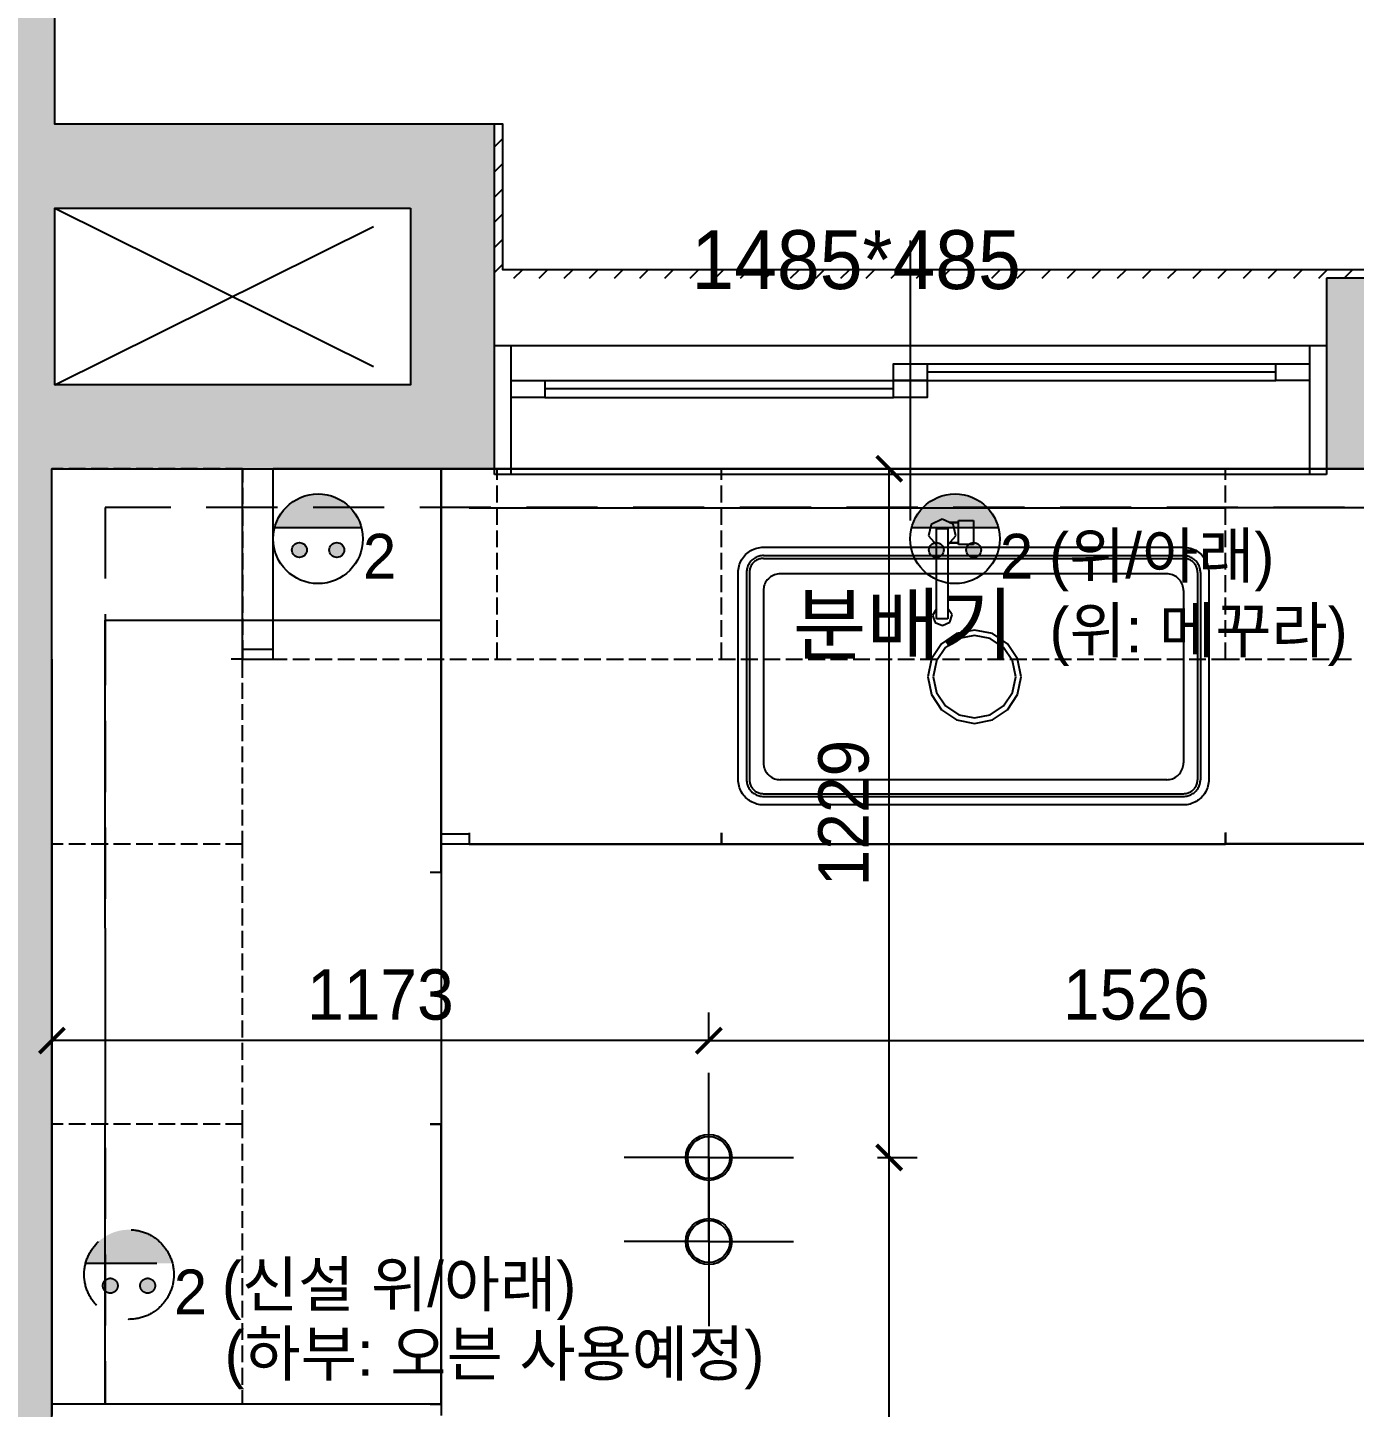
# Model space of a CAD drawing. Header units: millimetres. Extents: x -551172 to 227904, y -3435 to 261611.
# Drawn here: x 172852 to 175221, y 89625 to 92088 of the extents above; entities that cross this region are included whole.
import ezdxf
from ezdxf.enums import TextEntityAlignment as Align

# ---------------------------------------------------------------- set-up
doc = ezdxf.new("R2010")
doc.units = ezdxf.units.MM
doc.header["$LTSCALE"] = 100
doc.header["$PDMODE"] = 3
doc.linetypes.add('DIVIDE', pattern=[31.75, 12.7, -6.35, 0, -6.35, 0, -6.35])
doc.linetypes.add('HIDDENX2', pattern=[19.05, 12.7, -6.35])
doc.layers.get('DEFPOINTS').update_dxf_attribs({"color": 248})
for name, color, linetype in [('3TI-CE-LIGHT', 6, 'Continuous'), ('C-LIGHT', 5, 'Continuous'), ('C-LIGHT(IN)', 10, 'HIDDENX2'), ('E-DIM(IN)', 14, 'Continuous'), ('F-HAT', 251, 'Continuous'), ('F-HAT @ 1', 251, 'Continuous'), ('F-OPEN', 1, 'DIVIDE'), ('F-TEXT @ 1', 3, 'Continuous'), ('F-WALL1', 2, 'Continuous'), ('F-WALL2', 3, 'Continuous'), ('F-WIN', 4, 'Continuous'), ('전기', 7, 'Continuous')]:
    doc.layers.add(name, color=color, linetype=linetype)
doc.styles.add('YOURNAME', font='HYWULM.TTF')
doc.styles.add('휴먼엑스포', font='Expo M.ttf')
doc.dimstyles.new('YOURNAME-50', dxfattribs={"dimscale": 50, "dimtxt": 1.8, "dimasz": 0.9, "dimexe": 1, "dimexo": 3, "dimgap": 0.7, "dimtad": 1, "dimdec": 0, "dimzin": 0, "dimdsep": 46, "dimtxsty": 'YOURNAME', "dimblk": 'ARCHTICK', "dimcen": 0, "dimclrd": 1, "dimclre": 1, "dimclrt": 7, "dimadec": 0, "dimazin": 0, "dimtfac": 1, "dimtdec": 0, "dimtix": 1, "dimtmove": 2, "dimatfit": 3, "dimldrblk": 'ARCHTICK', "dimfxl": 0, "dimtolj": 1, "dimtzin": 0, "dimarcsym": 0})

# ---------------------------------------------------------------- blocks, each defined once
blk = doc.blocks.new('_ArchTick')
at = {"color": 0, "linetype": 'ByBlock', "const_width": 0.15}
blk.add_lwpolyline([(-0.5, -0.5), (0.5, 0.5)], dxfattribs=at)
blk = doc.blocks.new('*D423')
at = {"layer": 'DEFPOINTS', "color": 0}
for p in [(174219.3, 90071.4), (174390, 90071.4), (174084.6, 88175.8)]:
    blk.add_point(p, dxfattribs=at)
at = {"layer": 'E-DIM(IN)', "lineweight": -2}
for p, q in [((174369.3, 90071.4), (174440, 90071.4)), ((174390, 88175.8), (174390, 90071.4)), ((174234.6, 88175.8), (174440, 88175.8))]:
    blk.add_line(p, q, dxfattribs=at)
at = {"layer": 'E-DIM(IN)', "lineweight": -2, "xscale": 45, "yscale": 45, "zscale": 45}
for p, rotation in [((174390, 90071.4), 90), ((174390, 88175.8), 270)]:
    blk.add_blockref('_ArchTick', p, dxfattribs=dict(at, rotation=rotation))
at = {"layer": 'E-DIM(IN)', "color": 7, "insert": (174308.1, 89123.6), "char_height": 90, "attachment_point": 5, "rotation": 90, "style": 'YOURNAME'}
blk.add_mtext('\\A1;1896', dxfattribs=at)
blk = doc.blocks.new('*D424')
at = {"layer": 'DEFPOINTS', "color": 0}
for p in [(174068.1, 91300.8), (174390.2, 91300.8), (174219.3, 90071.4)]:
    blk.add_point(p, dxfattribs=at)
at = {"layer": 'E-DIM(IN)', "lineweight": -2}
for p, q in [((174218.1, 91300.8), (174440.2, 91300.8)), ((174390.2, 90071.4), (174390.2, 91300.8)), ((174369.3, 90071.4), (174440.2, 90071.4))]:
    blk.add_line(p, q, dxfattribs=at)
at = {"layer": 'E-DIM(IN)', "lineweight": -2, "xscale": 45, "yscale": 45, "zscale": 45}
for p, rotation in [((174390.2, 91300.8), 90), ((174390.2, 90071.4), 270)]:
    blk.add_blockref('_ArchTick', p, dxfattribs=dict(at, rotation=rotation))
at = {"layer": 'E-DIM(IN)', "color": 7, "insert": (174309.1, 90686.1), "char_height": 90, "attachment_point": 5, "rotation": 90, "style": 'YOURNAME'}
blk.add_mtext('\\A1;1229', dxfattribs=at)
blk = doc.blocks.new('*D426')
at = {"layer": 'DEFPOINTS', "color": 0}
for p in [(175594.4, 90280), (174068.1, 90128.3), (175594.4, 90128.3)]:
    blk.add_point(p, dxfattribs=at)
at = {"layer": 'E-DIM(IN)', "lineweight": -2}
for p, q in [((174068.1, 90278.3), (174068.1, 90330)), ((175594.4, 90278.3), (175594.4, 90330)), ((174068.1, 90280), (175594.4, 90280))]:
    blk.add_line(p, q, dxfattribs=at)
at = {"layer": 'E-DIM(IN)', "lineweight": -2, "xscale": 45, "yscale": 45, "zscale": 45, "rotation": 180}
blk.add_blockref('_ArchTick', (174068.1, 90280), dxfattribs=at)
at = {"layer": 'E-DIM(IN)', "lineweight": -2, "xscale": 45, "yscale": 45, "zscale": 45}
blk.add_blockref('_ArchTick', (175594.4, 90280), dxfattribs=at)
at = {"layer": 'E-DIM(IN)', "color": 7, "insert": (174831.3, 90361.9), "char_height": 90, "attachment_point": 5, "style": 'YOURNAME'}
blk.add_mtext('\\A1;1526', dxfattribs=at)
blk = doc.blocks.new('*D428')
at = {"layer": 'DEFPOINTS', "color": 0}
for p in [(172895.6, 90280), (174068.1, 90128.3), (172895.6, 90095.8)]:
    blk.add_point(p, dxfattribs=at)
at = {"layer": 'E-DIM(IN)', "lineweight": -2}
for p, q in [((172895.6, 90245.8), (172895.6, 90330)), ((174068.1, 90278.3), (174068.1, 90330)), ((174068.1, 90280), (172895.6, 90280))]:
    blk.add_line(p, q, dxfattribs=at)
at = {"layer": 'E-DIM(IN)', "lineweight": -2, "xscale": 45, "yscale": 45, "zscale": 45, "rotation": 180}
blk.add_blockref('_ArchTick', (172895.6, 90280), dxfattribs=at)
at = {"layer": 'E-DIM(IN)', "lineweight": -2, "xscale": 45, "yscale": 45, "zscale": 45}
blk.add_blockref('_ArchTick', (174068.1, 90280), dxfattribs=at)
at = {"layer": 'E-DIM(IN)', "color": 7, "insert": (173481.9, 90361.8), "char_height": 90, "attachment_point": 5, "style": 'YOURNAME'}
blk.add_mtext('\\A1;1173', dxfattribs=at)

msp = doc.modelspace()

# ---------------------------------------------------------------- hatches: boundary and pattern name
at = {"layer": 'C-LIGHT(IN)', "ltscale": 0.1}
h = msp.add_hatch(color=256, dxfattribs=at)
h.dxf.hatch_style = 1
h.paths.add_polyline_path([(172955.6, 89882.5, -0.341999), (173033.1, 89942.5, -0.341999), (173110.5, 89882.5)])
h.paths.add_polyline_path([(172999.7, 89855.8, -1), (172999.7, 89829.2, -1)])
h.paths.add_polyline_path([(173066.4, 89855.8, -1), (173066.4, 89829.2, -1)])
at = {"layer": 'F-HAT'}
h = msp.add_hatch(color=256, dxfattribs=at)
h.dxf.hatch_style = 1
h.paths.add_polyline_path([(171200.6, 91301.8), (171242.1, 91616.8), (169842.1, 91616.8), (169842.1, 93089.8), (170417.1, 93089.8), (170417.1, 93320.8), (169642.1, 93320.8), (169642.1, 79859.8), (170676.6, 79859.8), (170676.6, 80052.8), (169906.6, 80052.8), (169906.6, 81641.8), (170689.6, 81641.8), (170689.6, 81891.8), (169929.6, 81891.8), (169929.6, 86096.8), (171020.6, 86096.8), (171020.6, 86256.8), (169929.6, 86256.8), (169929.6, 88346.8), (171270.6, 88346.8), (171270.6, 88496.8), (169890.6, 88496.8), (169890.6, 91301.8)])
h.paths.add_polyline_path([(172733.6, 91301.8), (172733.6, 88496.8), (172058.6, 88496.8), (172058.6, 88346.8), (172733.6, 88346.8), (172733.6, 86256.8), (171870.6, 86256.8), (171870.6, 86096.8), (173420.6, 86096.8), (173420.6, 86256.8), (172905.6, 86256.8), (172905.6, 87608.8), (173605.6, 87608.8), (173605.6, 87763.8), (172895.6, 87763.8), (172895.6, 91300.8), (173685.6, 91300.8), (173685.6, 91915.8), (172900.6, 91915.8), (172900.6, 93120.8), (173660.6, 93120.8), (173660.6, 93320.8), (172034.6, 93320.8), (172034.6, 93089.8), (172744.6, 93089.8), (172744.6, 92186.8), (172002.1, 92186.8), (172002.1, 91616.8), (172043.6, 91301.8)])
h.paths.add_polyline_path([(172152.1, 91616.8), (172152.1, 92036.8), (172744.6, 92036.8), (172744.6, 91616.8)], flags=16)
h.paths.add_polyline_path([(172900.6, 91450.8), (172900.6, 91765.8), (173535.6, 91765.8), (173535.6, 91450.8)], flags=16)
h.paths.add_polyline_path([(174648.6, 86256.8), (174375.6, 86256.8), (174375.6, 86096.8), (174420.6, 86096.8), (174420.6, 81891.8), (173988.6, 81891.8), (173988.6, 81641.8), (174648.6, 81641.8), (174648.6, 81836.8)])
h.paths.add_polyline_path([(174601.6, 80059.8), (174601.6, 80694.8), (174406.6, 80694.8), (174406.6, 80402.8), (174406.6, 80059.8), (174396.6, 80059.8), (174396.6, 79859.8), (175111.6, 79859.8), (175111.6, 80059.8)])
h.paths.add_polyline_path([(180195.6, 80469.8), (180700.6, 80469.8), (180700.6, 80724.8), (180195.6, 80724.8), (180195.6, 85991.8), (182135.6, 85991.8), (182135.6, 85371.8), (182285.6, 85371.8), (182285.6, 85689.8), (182600.6, 85689.8), (182600.6, 85847.8), (182320.6, 85847.8), (182320.6, 86194.8), (180004.6, 86194.8), (180004.6, 80059.8), (179494.6, 80059.8), (179494.6, 79859.8), (180195.6, 79859.8), (180195.6, 80044.8)])
h.paths.add_polyline_path([(180195.6, 80044.8), (180195.6, 79859.8), (181840.6, 79859.8, 0.191132), (183208.8, 80469.8), (182995.6, 80469.8), (182973.9, 80469.8, -0.151278), (181840.6, 80044.8)])
h.paths.add_polyline_path([(184198.6, 80469.8), (184198.6, 80669.8), (183685.6, 80669.8), (183685.6, 85689.8), (183730.6, 85689.8), (183730.6, 85847.8), (183450.6, 85847.8), (183450.6, 85689.8), (183495.6, 85689.8), (183495.6, 80724.8), (182995.6, 80724.8), (182995.6, 80469.8)])
h.paths.add_polyline_path([(187180.6, 80469.8), (187180.6, 89425.8), (184290.6, 89425.8), (184290.6, 88310.8), (184205.6, 88310.8), (184205.6, 88150.8), (184290.6, 88150.8), (184290.6, 87350.8), (184450.6, 87350.8), (184450.6, 89200.8), (186980.6, 89200.8), (186980.6, 87505.8), (185235.6, 87505.8), (185235.6, 87350.8), (186165.6, 87350.8), (186165.6, 86142.8), (184900.6, 86142.8), (184900.6, 85847.8), (184580.6, 85847.8), (184580.6, 85689.8), (184895.6, 85689.8), (184895.6, 85364.8), (185048.6, 85364.8), (185048.6, 85984.8), (186988.6, 85984.8), (186988.6, 80669.8), (186478.6, 80669.8), (186478.6, 80469.8)])
h.paths.add_polyline_path([(186320.6, 86142.8), (186320.6, 87350.8), (186980.6, 87350.8), (186980.6, 86142.8)], flags=16)
h.paths.add_polyline_path([(180785.6, 87650.8), (180785.6, 87805.8), (178380.6, 87805.8), (178380.6, 92845.8), (178890.6, 92845.8), (178890.6, 93045.8), (178380.6, 93045.8), (178380.6, 93320.8), (177665.6, 93320.8), (177665.6, 93120.8), (178200.6, 93120.8), (178200.6, 90795.8), (177800.6, 90795.8), (177800.6, 90550.8), (178195.6, 90550.8), (178195.6, 87650.8)])
h.paths.add_polyline_path([(181875.6, 88310.8), (181875.6, 91102.8), (182645.6, 91102.8), (182645.6, 93045.8), (181405.6, 93045.8), (181405.6, 92845.8), (182437.6, 92845.8), (182437.6, 91575.8), (181685.6, 91575.8), (181685.6, 87805.8), (181635.6, 87805.8), (181635.6, 87650.8), (181870.6, 87650.8), (181870.6, 88150.8), (182290.6, 88150.8), (182290.6, 88310.8)])
h.paths.add_polyline_path([(181875.6, 91202.8), (181875.6, 91475.8), (182437.6, 91475.8), (182437.6, 91202.8)], flags=16)
h.paths.add_polyline_path([(184290.6, 90422.8), (184550.6, 90422.8), (184550.6, 91232.8), (184290.6, 91232.8)])
h.paths.add_polyline_path([(176170.6, 91300.8), (176170.6, 90550.8), (176440.6, 90550.8), (176440.6, 91640.8), (175170.6, 91640.8), (175170.6, 91300.8)])
at = {"layer": 'F-HAT @ 1'}
h = msp.add_hatch(dxfattribs=at)
h.set_pattern_fill('ANSI31', color=256, scale=10)
h.paths.add_polyline_path([(174428.1, 91655.8), (173700.6, 91655.8), (173700.6, 91915.8), (173685.6, 91915.8), (173685.6, 91640.8), (174428.1, 91640.8)])
h.paths.add_polyline_path([(176455.6, 91655.8), (174428.1, 91655.8), (174428.1, 91640.8), (176440.6, 91640.8), (176440.6, 90550.8), (176170.6, 90550.8), (176170.6, 91300.8), (176155.6, 91300.8), (176155.6, 90535.8), (176455.6, 90535.8)])
h.paths.add_polyline_path([(174009.6, 91592.3), (174779.8, 91592.3), (174779.8, 91756.1), (174009.6, 91756.1)], flags=9)
at = {"layer": '전기'}
h = msp.add_hatch(color=256, dxfattribs=at)
h.dxf.hatch_style = 1
h.paths.add_polyline_path([(173293.2, 91195.8, -0.341999), (173370.6, 91255.8, -0.341999), (173448.1, 91195.8)])
h.paths.add_polyline_path([(173337.3, 91169.1, -1), (173337.3, 91142.5, -1)])
h.paths.add_polyline_path([(173404, 91169.1, -1), (173404, 91142.5, -1)])
h = msp.add_hatch(color=256, dxfattribs=at)
h.dxf.hatch_style = 1
h.paths.add_polyline_path([(174430.2, 91195.8, -0.341999), (174507.7, 91255.8, -0.341999), (174585.1, 91195.8)])
h.paths.add_polyline_path([(174474.3, 91169.1, -1), (174474.3, 91142.5, -1)])
h.paths.add_polyline_path([(174541, 91169.1, -1), (174541, 91142.5, -1)])

# ---------------------------------------------------------------- linework, layer by layer
at = {"layer": '3TI-CE-LIGHT', "color": 1}
for p, q in [((174068.1, 90071.4), (174068.1, 90222.6)), ((174068.1, 89921.4), (174068.1, 90072.6)), ((174068.1, 90071.4), (173916.9, 90071.4)), ((174068.1, 90071.4), (174219.3, 90071.4)), ((174068.1, 90071.4), (174068.1, 89920.2)), ((174068.1, 89921.4), (173916.9, 89921.4)), ((174068.1, 89921.4), (174219.3, 89921.4)), ((174068.1, 89921.4), (174068.1, 89770.2))]:
    msp.add_line(p, q, dxfattribs=at)
for centre in [(174068.1, 90071.4), (174068.1, 89921.4)]:
    msp.add_circle(centre, 37.5, dxfattribs=at)
at = {"layer": 'C-LIGHT'}
for centre in [(174068.1, 90071.4), (174068.1, 89921.4)]:
    msp.add_circle(centre, 41, dxfattribs=at)
at = {"layer": 'C-LIGHT(IN)', "ltscale": 0.1}
msp.add_line((172955.6, 89882.5), (173110.5, 89882.5), dxfattribs=at)
msp.add_lwpolyline([(176155.6, 91231.8), (172990.6, 91231.8), (172990.6, 89630.8)], dxfattribs=at)
for centre, radius in [((173033.1, 89862.5), 80), ((172999.7, 89842.5), 13.3), ((173066.4, 89842.5), 13.3)]:
    msp.add_circle(centre, radius, dxfattribs=at)
at = {"layer": 'F-HAT'}
for p, q in [((172895.6, 90960.8), (172895.6, 91300.8)), ((172915.6, 91300.8), (172895.6, 91300.8)), ((172895.6, 91300.8), (173590.6, 91300.8)), ((172895.6, 89630.8), (172895.6, 91300.8)), ((172955.6, 91300.8), (172925.6, 91300.8)), ((172995.6, 91300.8), (172965.6, 91300.8)), ((173035.6, 91300.8), (173005.6, 91300.8)), ((173075.6, 91300.8), (173045.6, 91300.8)), ((173115.6, 91300.8), (173085.6, 91300.8)), ((173155.6, 91300.8), (173125.6, 91300.8)), ((173195.6, 91300.8), (173165.6, 91300.8)), ((173235.6, 91300.8), (173205.6, 91300.8)), ((173235.1, 91300.8), (173235.1, 90960.8)), ((173235.1, 91300.8), (173290.1, 91300.8)), ((173235.6, 91300.8), (173235.6, 91276.5)), ((173290.1, 91300.8), (173290.1, 90960.8)), ((173690.6, 91300.8), (173290.6, 91300.8)), ((173290.6, 91280.8), (173290.6, 91300.8)), ((173590.6, 91300.8), (175490.6, 91300.8)), ((173590.6, 90630.8), (173590.6, 91300.8)), ((173590.6, 91300.8), (173590.6, 89630.8)), ((173690.6, 91280.8), (173690.6, 91300.8)), ((174090.6, 91300.8), (173690.6, 91300.8)), ((173690.6, 91280.8), (173690.6, 91300.8)), ((174990.6, 91300.8), (174090.6, 91300.8)), ((174090.6, 91280.8), (174090.6, 91300.8)), ((174090.6, 91280.8), (174090.6, 91300.8)), ((174990.6, 91280.8), (174990.6, 91300.8)), ((175490.6, 91300.8), (174990.6, 91300.8)), ((174990.6, 91280.8), (174990.6, 91300.8)), ((173235.6, 91266.8), (173235.6, 91237.7)), ((173290.6, 91240.8), (173290.6, 91270.8)), ((173690.6, 91240.8), (173690.6, 91270.8)), ((173690.6, 91240.8), (173690.6, 91270.8)), ((174090.6, 91240.8), (174090.6, 91270.8)), ((174090.6, 91240.8), (174090.6, 91270.8)), ((174990.6, 91240.8), (174990.6, 91270.8)), ((174990.6, 91240.8), (174990.6, 91270.8)), ((173290.6, 91200.8), (173290.6, 91230.8)), ((173640.6, 91230.8), (174090.6, 91230.8)), ((173690.6, 91200.8), (173690.6, 91230.8)), ((173690.6, 91200.8), (173690.6, 91230.8)), ((174090.6, 91200.8), (174090.6, 91230.8)), ((174090.6, 91230.8), (174990.6, 91230.8)), ((174090.6, 91200.8), (174090.6, 91230.8)), ((174990.6, 91231.8), (175490.6, 91231.8)), ((174990.6, 91200.8), (174990.6, 91230.8)), ((174990.6, 91200.8), (174990.6, 91230.8)), ((173235.6, 91227.9), (173235.6, 91198.8)), ((174484.7, 91210.8), (174465.1, 91201.6)), ((174504.3, 91201.7), (174484.7, 91210.8)), ((174513.6, 91208.2), (174540.6, 91208.2)), ((174513.6, 91165.8), (174513.6, 91208.2)), ((174540.6, 91208.2), (174540.6, 91165.8)), ((173235.6, 91189.1), (173235.6, 91159.9)), ((173290.6, 91160.8), (173290.6, 91190.8)), ((173690.6, 91160.8), (173690.6, 91190.8)), ((173690.6, 91160.8), (173690.6, 91190.8)), ((174090.6, 91160.8), (174090.6, 91190.8)), ((174090.6, 91160.8), (174090.6, 91190.8)), ((174465.1, 91201.6), (174460.6, 91181.1)), ((174460.6, 91181.1), (174474.6, 91165.1)), ((174474.6, 91194.1), (174494.9, 91194.1)), ((174474.6, 91032.8), (174474.6, 91194.1)), ((174494.9, 91194.1), (174494.9, 91032.8)), ((174494.9, 91165.2), (174508.9, 91181.2)), ((174513.6, 91204.8), (174497.6, 91204.8)), ((174497.6, 91204.8), (174513.6, 91204.8)), ((174508.9, 91181.2), (174504.3, 91201.7)), ((174990.6, 91160.8), (174990.6, 91190.8)), ((174990.6, 91160.8), (174990.6, 91190.8)), ((174143.1, 91154.8), (174145.7, 91156.2)), ((174145.7, 91156.2), (174148.4, 91157.4)), ((174148.4, 91157.4), (174151.2, 91158.4)), ((174151.2, 91158.4), (174154, 91159.3)), ((174154, 91159.3), (174156.9, 91159.9)), ((174156.9, 91159.9), (174159.8, 91160.4)), ((174159.8, 91160.4), (174162.7, 91160.7)), ((174162.7, 91160.7), (174165.6, 91160.8)), ((174165.6, 91160.8), (174915.6, 91160.8)), ((174497.9, 91168.6), (174513.6, 91168.6)), ((174513.6, 91168.6), (174497.9, 91168.6)), ((174540.6, 91165.8), (174513.6, 91165.8)), ((174915.6, 91160.8), (174918.6, 91160.7)), ((174918.6, 91160.7), (174921.5, 91160.4)), ((174921.5, 91160.4), (174924.4, 91159.9)), ((174924.4, 91159.9), (174927.3, 91159.3)), ((174927.3, 91159.3), (174930.1, 91158.4)), ((174930.1, 91158.4), (174932.9, 91157.4)), ((174932.9, 91157.4), (174935.5, 91156.2)), ((174935.5, 91156.2), (174938.1, 91154.8)), ((173235.6, 91150.2), (173235.6, 91121.1)), ((173290.6, 91120.8), (173290.6, 91150.8)), ((173690.6, 91120.8), (173690.6, 91150.8)), ((173690.6, 91120.8), (173690.6, 91150.8)), ((174090.6, 91120.8), (174090.6, 91150.8)), ((174090.6, 91120.8), (174090.6, 91150.8)), ((174123, 91130.3), (174124.1, 91133)), ((174124.1, 91133), (174125.3, 91135.7)), ((174125.3, 91135.7), (174126.7, 91138.3)), ((174126.7, 91138.3), (174128.2, 91140.8)), ((174128.2, 91140.8), (174129.9, 91143.2)), ((174129.9, 91143.2), (174131.8, 91145.5)), ((174131.8, 91145.5), (174133.8, 91147.6)), ((174133.8, 91147.6), (174136, 91149.6)), ((174136, 91149.6), (174138.2, 91151.5)), ((174138.2, 91151.5), (174140.6, 91153.2)), ((174140.7, 91132.5), (174139.6, 91130.8)), ((174140.6, 91153.2), (174143.1, 91154.8)), ((174141.8, 91134.1), (174140.7, 91132.5)), ((174143.1, 91135.6), (174141.8, 91134.1)), ((174144.4, 91137), (174143.1, 91135.6)), ((174145.8, 91138.4), (174144.4, 91137)), ((174145.8, 91131), (174144.8, 91129.7)), ((174147.4, 91139.6), (174145.8, 91138.4)), ((174146.8, 91132.3), (174145.8, 91131)), ((174148, 91133.5), (174146.8, 91132.3)), ((174149, 91140.7), (174147.4, 91139.6)), ((174149.1, 91134.6), (174148, 91133.5)), ((174150.6, 91141.8), (174149, 91140.7)), ((174150.4, 91135.6), (174149.1, 91134.6)), ((174151.7, 91136.6), (174150.4, 91135.6)), ((174152.4, 91142.7), (174150.6, 91141.8)), ((174153.1, 91137.5), (174151.7, 91136.6)), ((174154.1, 91143.5), (174152.4, 91142.7)), ((174154.6, 91138.2), (174153.1, 91137.5)), ((174156, 91144.2), (174154.1, 91143.5)), ((174156.1, 91138.9), (174154.6, 91138.2)), ((174157.9, 91144.8), (174156, 91144.2)), ((174157.6, 91139.5), (174156.1, 91138.9)), ((174159.2, 91140), (174157.6, 91139.5)), ((174159.8, 91145.2), (174157.9, 91144.8)), ((174160.7, 91140.3), (174159.2, 91140)), ((174161.7, 91145.5), (174159.8, 91145.2)), ((174162.4, 91140.6), (174160.7, 91140.3)), ((174163.7, 91145.7), (174161.7, 91145.5)), ((174164, 91140.8), (174162.4, 91140.6)), ((174165.6, 91145.8), (174163.7, 91145.7)), ((174165.6, 91140.8), (174164, 91140.8)), ((174165.6, 91145.8), (174915.6, 91145.8)), ((174165.6, 91140.8), (174915.6, 91140.8)), ((174917.6, 91145.7), (174915.6, 91145.8)), ((174917.3, 91140.8), (174915.6, 91140.8)), ((174918.9, 91140.6), (174917.3, 91140.8)), ((174919.6, 91145.5), (174917.6, 91145.7)), ((174920.5, 91140.3), (174918.9, 91140.6)), ((174921.5, 91145.2), (174919.6, 91145.5)), ((174922.1, 91140), (174920.5, 91140.3)), ((174923.4, 91144.8), (174921.5, 91145.2)), ((174923.7, 91139.5), (174922.1, 91140)), ((174925.3, 91144.2), (174923.4, 91144.8)), ((174925.2, 91138.9), (174923.7, 91139.5)), ((174926.7, 91138.2), (174925.2, 91138.9)), ((174927.1, 91143.5), (174925.3, 91144.2)), ((174928.1, 91137.5), (174926.7, 91138.2)), ((174928.9, 91142.7), (174927.1, 91143.5)), ((174929.5, 91136.6), (174928.1, 91137.5)), ((174930.6, 91141.8), (174928.9, 91142.7)), ((174930.8, 91135.6), (174929.5, 91136.6)), ((174932.3, 91140.7), (174930.6, 91141.8)), ((174932.1, 91134.6), (174930.8, 91135.6)), ((174933.3, 91133.5), (174932.1, 91134.6)), ((174933.9, 91139.6), (174932.3, 91140.7)), ((174934.4, 91132.3), (174933.3, 91133.5)), ((174935.4, 91138.4), (174933.9, 91139.6)), ((174935.5, 91131), (174934.4, 91132.3)), ((174936.8, 91137), (174935.4, 91138.4)), ((174936.4, 91129.7), (174935.5, 91131)), ((174938.2, 91135.6), (174936.8, 91137)), ((174938.1, 91154.8), (174940.6, 91153.2)), ((174939.4, 91134.1), (174938.2, 91135.6)), ((174940.6, 91132.5), (174939.4, 91134.1)), ((174940.6, 91153.2), (174943, 91151.5)), ((174941.6, 91130.8), (174940.6, 91132.5)), ((174943, 91151.5), (174945.3, 91149.6)), ((174945.3, 91149.6), (174947.5, 91147.6)), ((174947.5, 91147.6), (174949.5, 91145.5)), ((174949.5, 91145.5), (174951.3, 91143.2)), ((174951.3, 91143.2), (174953, 91140.8)), ((174953, 91140.8), (174954.6, 91138.3)), ((174954.6, 91138.3), (174956, 91135.7)), ((174956, 91135.7), (174957.2, 91133)), ((174957.2, 91133), (174958.2, 91130.3)), ((174990.6, 91120.8), (174990.6, 91150.8)), ((174990.6, 91120.8), (174990.6, 91150.8)), ((173235.6, 91111.4), (173235.6, 91082.2)), ((173290.6, 91080.8), (173290.6, 91110.8)), ((173690.6, 91080.8), (173690.6, 91110.8)), ((173690.6, 91080.8), (173690.6, 91110.8)), ((174090.6, 91080.8), (174090.6, 91110.8)), ((174090.6, 91080.8), (174090.6, 91110.8)), ((174120.6, 91115.8), (174120.7, 91118.7)), ((174120.6, 90745.8), (174120.6, 91115.8)), ((174120.7, 91118.7), (174121, 91121.7)), ((174121, 91121.7), (174121.5, 91124.6)), ((174121.5, 91124.6), (174122.2, 91127.4)), ((174122.2, 91127.4), (174123, 91130.3)), ((174135.7, 91117.8), (174135.6, 91115.8)), ((174135.6, 91115.8), (174135.6, 90745.8)), ((174135.9, 91119.7), (174135.7, 91117.8)), ((174136.2, 91121.7), (174135.9, 91119.7)), ((174136.6, 91123.6), (174136.2, 91121.7)), ((174137.2, 91125.4), (174136.6, 91123.6)), ((174137.9, 91127.3), (174137.2, 91125.4)), ((174138.7, 91129.1), (174137.9, 91127.3)), ((174139.6, 91130.8), (174138.7, 91129.1)), ((174140.7, 91117.4), (174140.6, 91115.8)), ((174140.6, 91115.8), (174140.6, 90745.8)), ((174140.8, 91119.1), (174140.7, 91117.4)), ((174141.1, 91120.7), (174140.8, 91119.1)), ((174141.5, 91122.3), (174141.1, 91120.7)), ((174142, 91123.8), (174141.5, 91122.3)), ((174142.5, 91125.4), (174142, 91123.8)), ((174143.2, 91126.9), (174142.5, 91125.4)), ((174144, 91128.3), (174143.2, 91126.9)), ((174144.8, 91129.7), (174144, 91128.3)), ((174178.4, 91107.9), (174176.3, 91106.3)), ((174180.6, 91109.3), (174178.4, 91107.9)), ((174183, 91110.5), (174180.6, 91109.3)), ((174185.4, 91111.5), (174183, 91110.5)), ((174187.9, 91112.3), (174185.4, 91111.5)), ((174190.4, 91112.9), (174187.9, 91112.3)), ((174193, 91113.2), (174190.4, 91112.9)), ((174195.6, 91113.3), (174193, 91113.2)), ((174885.6, 91113.3), (174195.6, 91113.3)), ((174888.2, 91113.2), (174885.6, 91113.3)), ((174890.8, 91112.9), (174888.2, 91113.2)), ((174893.4, 91112.3), (174890.8, 91112.9)), ((174895.9, 91111.5), (174893.4, 91112.3)), ((174898.3, 91110.5), (174895.9, 91111.5)), ((174900.6, 91109.3), (174898.3, 91110.5)), ((174902.8, 91107.9), (174900.6, 91109.3)), ((174904.9, 91106.3), (174902.8, 91107.9)), ((174937.3, 91128.3), (174936.4, 91129.7)), ((174938.1, 91126.9), (174937.3, 91128.3)), ((174938.7, 91125.4), (174938.1, 91126.9)), ((174939.3, 91123.8), (174938.7, 91125.4)), ((174939.8, 91122.3), (174939.3, 91123.8)), ((174940.2, 91120.7), (174939.8, 91122.3)), ((174940.4, 91119.1), (174940.2, 91120.7)), ((174940.6, 91117.4), (174940.4, 91119.1)), ((174940.6, 91115.8), (174940.6, 91117.4)), ((174940.6, 91115.8), (174940.6, 90745.8)), ((174942.5, 91129.1), (174941.6, 91130.8)), ((174943.3, 91127.3), (174942.5, 91129.1)), ((174944, 91125.4), (174943.3, 91127.3)), ((174944.6, 91123.6), (174944, 91125.4)), ((174945.1, 91121.7), (174944.6, 91123.6)), ((174945.4, 91119.7), (174945.1, 91121.7)), ((174945.6, 91117.8), (174945.4, 91119.7)), ((174945.6, 91115.8), (174945.6, 91117.8)), ((174945.6, 91115.8), (174945.6, 90745.8)), ((174958.2, 91130.3), (174959.1, 91127.4)), ((174959.1, 91127.4), (174959.8, 91124.6)), ((174959.8, 91124.6), (174960.2, 91121.7)), ((174960.2, 91121.7), (174960.5, 91118.7)), ((174960.5, 91118.7), (174960.6, 91115.8)), ((174960.6, 91115.8), (174960.6, 90745.8)), ((174990.6, 91080.8), (174990.6, 91110.8)), ((174990.6, 91080.8), (174990.6, 91110.8)), ((174165.7, 91085.9), (174165.6, 91083.3)), ((174165.6, 91083.3), (174165.6, 90775.8)), ((174166.1, 91088.5), (174165.7, 91085.9)), ((174166.6, 91091.1), (174166.1, 91088.5)), ((174167.4, 91093.6), (174166.6, 91091.1)), ((174168.4, 91096), (174167.4, 91093.6)), ((174169.6, 91098.3), (174168.4, 91096)), ((174171.1, 91100.5), (174169.6, 91098.3)), ((174172.6, 91102.6), (174171.1, 91100.5)), ((174174.4, 91104.5), (174172.6, 91102.6)), ((174176.3, 91106.3), (174174.4, 91104.5)), ((174906.8, 91104.5), (174904.9, 91106.3)), ((174908.6, 91102.6), (174906.8, 91104.5)), ((174910.2, 91100.5), (174908.6, 91102.6)), ((174911.6, 91098.3), (174910.2, 91100.5)), ((174912.8, 91096), (174911.6, 91098.3)), ((174913.8, 91093.6), (174912.8, 91096)), ((174914.6, 91091.1), (174913.8, 91093.6)), ((174915.2, 91088.5), (174914.6, 91091.1)), ((174915.5, 91085.9), (174915.2, 91088.5)), ((174915.6, 91083.3), (174915.5, 91085.9)), ((174915.6, 91083.3), (174915.6, 90775.8)), ((173235.6, 91072.5), (173235.6, 91043.4)), ((173290.6, 91040.8), (173290.6, 91070.8)), ((173690.6, 91040.8), (173690.6, 91070.8)), ((173690.6, 91040.8), (173690.6, 91070.8)), ((174090.6, 91040.8), (174090.6, 91070.8)), ((174090.6, 91040.8), (174090.6, 91070.8)), ((174990.6, 91040.8), (174990.6, 91070.8)), ((174990.6, 91040.8), (174990.6, 91070.8)), ((173235.6, 91033.7), (173235.6, 91004.5)), ((174474.6, 91051), (174467.7, 91039)), ((174467.7, 91039), (174472.4, 91026.1)), ((174494.9, 91032.8), (174474.6, 91032.8)), ((174502.4, 91039.8), (174494.9, 91051.4)), ((174498.3, 91026.7), (174502.4, 91039.8)), ((172990.6, 91030.8), (173590.6, 91030.8)), ((172990.6, 90480.8), (172990.6, 91030.8)), ((173290.6, 91000.8), (173290.6, 91030.8)), ((173590.6, 90580.8), (173590.6, 91030.8)), ((173690.6, 91000.8), (173690.6, 91030.8)), ((173690.6, 91000.8), (173690.6, 91030.8)), ((174090.6, 91000.8), (174090.6, 91030.8)), ((174090.6, 91000.8), (174090.6, 91030.8)), ((174472.4, 91026.1), (174485.5, 91020.8)), ((174485.5, 91020.8), (174498.3, 91026.7)), ((174542.5, 91012.8), (174510.6, 91006.5)), ((174574.3, 91006.5), (174542.5, 91012.8)), ((174990.6, 91000.8), (174990.6, 91030.8)), ((174990.6, 91000.8), (174990.6, 91030.8)), ((173235.6, 90994.8), (173235.6, 90960.8)), ((173290.6, 90960.8), (173290.6, 90990.8)), ((173690.6, 90960.8), (173690.6, 90990.8)), ((173690.6, 90960.8), (173690.6, 90990.8)), ((174090.6, 90960.8), (174090.6, 90990.8)), ((174090.6, 90960.8), (174090.6, 90990.8)), ((174483.6, 90988.4), (174465.6, 90961.4)), ((174510.6, 91006.5), (174483.6, 90988.4)), ((174514.3, 90997.6), (174490.4, 90981.6)), ((174542.5, 91003.2), (174514.3, 90997.6)), ((174570.6, 90997.6), (174542.5, 91003.2)), ((174594.5, 90981.6), (174570.6, 90997.6)), ((174601.3, 90988.4), (174574.3, 91006.5)), ((174619.4, 90961.4), (174601.3, 90988.4)), ((174990.6, 90960.8), (174990.6, 90990.8)), ((174990.6, 90960.8), (174990.6, 90990.8)), ((172895.6, 90960.8), (172895.6, 90630.8)), ((173235.6, 90960.8), (173215.6, 90960.8)), ((173235.6, 90960.8), (173215.6, 90960.8)), ((173235.1, 90978.8), (173290.1, 90978.8)), ((173235.1, 90960.8), (173290.1, 90960.8)), ((173235.6, 90927.8), (173235.6, 90960.8)), ((173290.6, 90960.8), (173315.6, 90960.8)), ((173325.6, 90960.8), (173355.6, 90960.8)), ((173365.6, 90960.8), (173395.6, 90960.8)), ((173405.6, 90960.8), (173435.6, 90960.8)), ((173445.6, 90960.8), (173475.6, 90960.8)), ((173485.6, 90960.8), (173515.6, 90960.8)), ((173525.6, 90960.8), (173555.6, 90960.8)), ((173565.6, 90960.8), (173595.6, 90960.8)), ((173605.6, 90960.8), (173635.6, 90960.8)), ((173645.6, 90960.8), (173675.6, 90960.8)), ((173685.6, 90960.8), (173690.6, 90960.8)), ((173690.6, 90960.8), (173715.6, 90960.8)), ((173725.6, 90960.8), (173755.6, 90960.8)), ((173765.6, 90960.8), (173795.6, 90960.8)), ((173805.6, 90960.8), (173835.6, 90960.8)), ((173845.6, 90960.8), (173875.6, 90960.8)), ((173885.6, 90960.8), (173915.6, 90960.8)), ((173925.6, 90960.8), (173955.6, 90960.8)), ((173965.6, 90960.8), (173995.6, 90960.8)), ((174005.6, 90960.8), (174035.6, 90960.8)), ((174045.6, 90960.8), (174075.6, 90960.8)), ((174085.6, 90960.8), (174090.6, 90960.8)), ((174090.6, 90960.8), (174115.6, 90960.8)), ((174125.6, 90960.8), (174155.6, 90960.8)), ((174165.6, 90960.8), (174195.6, 90960.8)), ((174205.6, 90960.8), (174235.6, 90960.8)), ((174245.6, 90960.8), (174275.6, 90960.8)), ((174285.6, 90960.8), (174315.6, 90960.8)), ((174325.6, 90960.8), (174355.6, 90960.8)), ((174365.6, 90960.8), (174395.6, 90960.8)), ((174405.6, 90960.8), (174435.6, 90960.8)), ((174445.6, 90960.8), (174475.6, 90960.8)), ((174465.6, 90961.4), (174459.2, 90929.6)), ((174490.4, 90981.6), (174474.5, 90957.7)), ((174485.6, 90960.8), (174515.6, 90960.8)), ((174525.6, 90960.8), (174555.6, 90960.8)), ((174565.6, 90960.8), (174595.6, 90960.8)), ((174610.5, 90957.7), (174594.5, 90981.6)), ((174605.6, 90960.8), (174635.6, 90960.8)), ((174625.7, 90929.6), (174619.4, 90961.4)), ((174645.6, 90960.8), (174675.6, 90960.8)), ((174685.6, 90960.8), (174715.6, 90960.8)), ((174725.6, 90960.8), (174755.6, 90960.8)), ((174765.6, 90960.8), (174795.6, 90960.8)), ((174805.6, 90960.8), (174835.6, 90960.8)), ((174845.6, 90960.8), (174875.6, 90960.8)), ((174885.6, 90960.8), (174915.6, 90960.8)), ((174925.6, 90960.8), (174955.6, 90960.8)), ((174965.6, 90960.8), (174990.6, 90960.8)), ((174990.6, 90960.8), (175015.6, 90960.8)), ((175025.6, 90960.8), (175055.6, 90960.8)), ((175065.6, 90960.8), (175095.6, 90960.8)), ((175105.6, 90960.8), (175135.6, 90960.8)), ((175145.6, 90960.8), (175175.6, 90960.8)), ((175185.6, 90960.8), (175215.6, 90960.8)), ((174474.5, 90957.7), (174468.9, 90929.6)), ((174616.1, 90929.6), (174610.5, 90957.7)), ((173235.6, 90890.1), (173235.6, 90918.4)), ((174459.2, 90929.6), (174465.6, 90897.7)), ((174468.9, 90929.6), (174474.5, 90901.4)), ((174610.5, 90901.4), (174616.1, 90929.6)), ((174619.4, 90897.7), (174625.7, 90929.6)), ((174465.6, 90897.7), (174483.6, 90870.7)), ((174474.5, 90901.4), (174490.4, 90877.5)), ((174594.5, 90877.5), (174610.5, 90901.4)), ((174601.3, 90870.7), (174619.4, 90897.7)), ((173235.6, 90852.4), (173235.6, 90880.7)), ((174483.6, 90870.7), (174510.6, 90852.7)), ((174490.4, 90877.5), (174514.3, 90861.6)), ((174514.3, 90861.6), (174542.5, 90856)), ((174542.5, 90856), (174570.6, 90861.6)), ((174570.6, 90861.6), (174594.5, 90877.5)), ((174574.3, 90852.7), (174601.3, 90870.7)), ((173235.6, 90814.7), (173235.6, 90842.9)), ((174510.6, 90852.7), (174542.5, 90846.3)), ((174542.5, 90846.3), (174574.3, 90852.7)), ((173235.6, 90776.9), (173235.6, 90805.2)), ((173235.6, 90739.2), (173235.6, 90767.5)), ((174165.6, 90775.8), (174165.7, 90773.2)), ((174165.7, 90773.2), (174166.1, 90770.6)), ((174166.1, 90770.6), (174166.6, 90768)), ((174166.6, 90768), (174167.4, 90765.5)), ((174167.4, 90765.5), (174168.4, 90763.1)), ((174168.4, 90763.1), (174169.6, 90760.8)), ((174911.6, 90760.8), (174912.8, 90763.1)), ((174912.8, 90763.1), (174913.8, 90765.5)), ((174913.8, 90765.5), (174914.6, 90768)), ((174914.6, 90768), (174915.2, 90770.6)), ((174915.2, 90770.6), (174915.5, 90773.2)), ((174915.5, 90773.2), (174915.6, 90775.8)), ((174120.7, 90742.9), (174120.6, 90745.8)), ((174121, 90739.9), (174120.7, 90742.9)), ((174121.5, 90737), (174121, 90739.9)), ((174122.2, 90734.2), (174121.5, 90737)), ((174135.6, 90745.8), (174135.7, 90743.8)), ((174135.7, 90743.8), (174135.9, 90741.9)), ((174135.9, 90741.9), (174136.2, 90740)), ((174136.2, 90740), (174136.6, 90738)), ((174136.6, 90738), (174137.2, 90736.2)), ((174140.6, 90745.8), (174140.7, 90744.2)), ((174140.7, 90744.2), (174140.8, 90742.5)), ((174140.8, 90742.5), (174141.1, 90740.9)), ((174141.1, 90740.9), (174141.5, 90739.3)), ((174141.5, 90739.3), (174142, 90737.8)), ((174142, 90737.8), (174142.5, 90736.2)), ((174169.6, 90760.8), (174171.1, 90758.6)), ((174171.1, 90758.6), (174172.6, 90756.5)), ((174172.6, 90756.5), (174174.4, 90754.6)), ((174174.4, 90754.6), (174176.3, 90752.8)), ((174176.3, 90752.8), (174178.4, 90751.2)), ((174178.4, 90751.2), (174180.6, 90749.8)), ((174180.6, 90749.8), (174183, 90748.6)), ((174183, 90748.6), (174185.4, 90747.6)), ((174185.4, 90747.6), (174187.9, 90746.8)), ((174187.9, 90746.8), (174190.4, 90746.3)), ((174190.4, 90746.3), (174193, 90745.9)), ((174193, 90745.9), (174195.6, 90745.8)), ((174885.6, 90745.8), (174195.6, 90745.8)), ((174885.6, 90745.8), (174888.2, 90745.9)), ((174888.2, 90745.9), (174890.8, 90746.3)), ((174890.8, 90746.3), (174893.4, 90746.8)), ((174893.4, 90746.8), (174895.9, 90747.6)), ((174895.9, 90747.6), (174898.3, 90748.6)), ((174898.3, 90748.6), (174900.6, 90749.8)), ((174900.6, 90749.8), (174902.8, 90751.2)), ((174902.8, 90751.2), (174904.9, 90752.8)), ((174904.9, 90752.8), (174906.8, 90754.6)), ((174906.8, 90754.6), (174908.6, 90756.5)), ((174908.6, 90756.5), (174910.2, 90758.6)), ((174910.2, 90758.6), (174911.6, 90760.8)), ((174938.7, 90736.2), (174939.3, 90737.8)), ((174939.3, 90737.8), (174939.8, 90739.3)), ((174939.8, 90739.3), (174940.2, 90740.9)), ((174940.2, 90740.9), (174940.4, 90742.5)), ((174940.4, 90742.5), (174940.6, 90744.2)), ((174940.6, 90744.2), (174940.6, 90745.8)), ((174944, 90736.2), (174944.6, 90738)), ((174944.6, 90738), (174945.1, 90740)), ((174945.1, 90740), (174945.4, 90741.9)), ((174945.4, 90741.9), (174945.6, 90743.8)), ((174945.6, 90743.8), (174945.6, 90745.8)), ((174959.8, 90737), (174959.1, 90734.2)), ((174960.2, 90739.9), (174959.8, 90737)), ((174960.5, 90742.9), (174960.2, 90739.9)), ((174960.6, 90745.8), (174960.5, 90742.9)), ((173235.6, 90701.5), (173235.6, 90729.8)), ((174123, 90731.3), (174122.2, 90734.2)), ((174124.1, 90728.6), (174123, 90731.3)), ((174125.3, 90725.9), (174124.1, 90728.6)), ((174126.7, 90723.3), (174125.3, 90725.9)), ((174128.2, 90720.8), (174126.7, 90723.3)), ((174129.9, 90718.4), (174128.2, 90720.8)), ((174131.8, 90716.1), (174129.9, 90718.4)), ((174133.8, 90714), (174131.8, 90716.1)), ((174136, 90712), (174133.8, 90714)), ((174137.2, 90736.2), (174137.9, 90734.3)), ((174137.9, 90734.3), (174138.7, 90732.5)), ((174138.7, 90732.5), (174139.6, 90730.8)), ((174139.6, 90730.8), (174140.7, 90729.1)), ((174140.7, 90729.1), (174141.8, 90727.5)), ((174141.8, 90727.5), (174143.1, 90726)), ((174142.5, 90736.2), (174143.2, 90734.7)), ((174143.1, 90726), (174144.4, 90724.6)), ((174143.2, 90734.7), (174144, 90733.3)), ((174144, 90733.3), (174144.8, 90731.9)), ((174144.4, 90724.6), (174145.8, 90723.2)), ((174144.8, 90731.9), (174145.8, 90730.6)), ((174145.8, 90730.6), (174146.8, 90729.3)), ((174145.8, 90723.2), (174147.4, 90722)), ((174146.8, 90729.3), (174148, 90728.1)), ((174147.4, 90722), (174149, 90720.9)), ((174148, 90728.1), (174149.1, 90727)), ((174149, 90720.9), (174150.6, 90719.8)), ((174149.1, 90727), (174150.4, 90726)), ((174150.4, 90726), (174151.7, 90725)), ((174150.6, 90719.8), (174152.4, 90718.9)), ((174151.7, 90725), (174153.1, 90724.2)), ((174152.4, 90718.9), (174154.1, 90718.1)), ((174153.1, 90724.2), (174154.6, 90723.4)), ((174154.1, 90718.1), (174156, 90717.4)), ((174154.6, 90723.4), (174156.1, 90722.7)), ((174156, 90717.4), (174157.9, 90716.8)), ((174156.1, 90722.7), (174157.6, 90722.1)), ((174157.6, 90722.1), (174159.2, 90721.7)), ((174157.9, 90716.8), (174159.8, 90716.4)), ((174159.2, 90721.7), (174160.7, 90721.3)), ((174159.8, 90716.4), (174161.7, 90716.1)), ((174160.7, 90721.3), (174162.4, 90721)), ((174161.7, 90716.1), (174163.7, 90715.9)), ((174162.4, 90721), (174164, 90720.9)), ((174163.7, 90715.9), (174165.6, 90715.8)), ((174164, 90720.9), (174165.6, 90720.8)), ((174165.6, 90720.8), (174915.6, 90720.8)), ((174165.6, 90715.8), (174915.6, 90715.8)), ((174915.6, 90720.8), (174917.3, 90720.9)), ((174915.6, 90715.8), (174917.6, 90715.9)), ((174917.3, 90720.9), (174918.9, 90721)), ((174917.6, 90715.9), (174919.6, 90716.1)), ((174918.9, 90721), (174920.5, 90721.3)), ((174919.6, 90716.1), (174921.5, 90716.4)), ((174920.5, 90721.3), (174922.1, 90721.7)), ((174921.5, 90716.4), (174923.4, 90716.8)), ((174922.1, 90721.7), (174923.7, 90722.1)), ((174923.4, 90716.8), (174925.3, 90717.4)), ((174923.7, 90722.1), (174925.2, 90722.7)), ((174925.2, 90722.7), (174926.7, 90723.4)), ((174925.3, 90717.4), (174927.1, 90718.1)), ((174926.7, 90723.4), (174928.1, 90724.2)), ((174927.1, 90718.1), (174928.9, 90718.9)), ((174928.1, 90724.2), (174929.5, 90725)), ((174928.9, 90718.9), (174930.6, 90719.8)), ((174929.5, 90725), (174930.8, 90726)), ((174930.6, 90719.8), (174932.3, 90720.9)), ((174930.8, 90726), (174932.1, 90727)), ((174932.1, 90727), (174933.3, 90728.1)), ((174932.3, 90720.9), (174933.9, 90722)), ((174933.3, 90728.1), (174934.4, 90729.3)), ((174933.9, 90722), (174935.4, 90723.2)), ((174934.4, 90729.3), (174935.5, 90730.6)), ((174935.4, 90723.2), (174936.8, 90724.6)), ((174935.5, 90730.6), (174936.4, 90731.9)), ((174936.4, 90731.9), (174937.3, 90733.3)), ((174936.8, 90724.6), (174938.2, 90726)), ((174937.3, 90733.3), (174938.1, 90734.7)), ((174938.1, 90734.7), (174938.7, 90736.2)), ((174938.2, 90726), (174939.4, 90727.5)), ((174939.4, 90727.5), (174940.6, 90729.1)), ((174940.6, 90729.1), (174941.6, 90730.8)), ((174941.6, 90730.8), (174942.5, 90732.5)), ((174942.5, 90732.5), (174943.3, 90734.3)), ((174943.3, 90734.3), (174944, 90736.2)), ((174947.5, 90714), (174945.3, 90712)), ((174949.5, 90716.1), (174947.5, 90714)), ((174951.3, 90718.4), (174949.5, 90716.1)), ((174953, 90720.8), (174951.3, 90718.4)), ((174954.6, 90723.3), (174953, 90720.8)), ((174956, 90725.9), (174954.6, 90723.3)), ((174957.2, 90728.6), (174956, 90725.9)), ((174958.2, 90731.3), (174957.2, 90728.6)), ((174959.1, 90734.2), (174958.2, 90731.3)), ((173235.6, 90663.8), (173235.6, 90692.1)), ((174138.2, 90710.1), (174136, 90712)), ((174140.6, 90708.4), (174138.2, 90710.1)), ((174143.1, 90706.8), (174140.6, 90708.4)), ((174145.7, 90705.4), (174143.1, 90706.8)), ((174148.4, 90704.2), (174145.7, 90705.4)), ((174151.2, 90703.2), (174148.4, 90704.2)), ((174154, 90702.3), (174151.2, 90703.2)), ((174156.9, 90701.7), (174154, 90702.3)), ((174159.8, 90701.2), (174156.9, 90701.7)), ((174162.7, 90700.9), (174159.8, 90701.2)), ((174165.6, 90700.8), (174162.7, 90700.9)), ((174915.6, 90700.8), (174165.6, 90700.8)), ((174918.6, 90700.9), (174915.6, 90700.8)), ((174921.5, 90701.2), (174918.6, 90700.9)), ((174924.4, 90701.7), (174921.5, 90701.2)), ((174927.3, 90702.3), (174924.4, 90701.7)), ((174930.1, 90703.2), (174927.3, 90702.3)), ((174932.9, 90704.2), (174930.1, 90703.2)), ((174935.5, 90705.4), (174932.9, 90704.2)), ((174938.1, 90706.8), (174935.5, 90705.4)), ((174940.6, 90708.4), (174938.1, 90706.8)), ((174943, 90710.1), (174940.6, 90708.4)), ((174945.3, 90712), (174943, 90710.1)), ((173235.6, 90630.8), (173235.6, 90654.4)), ((173640.6, 90648.8), (173590.6, 90648.8)), ((173590.6, 90648.8), (173590.6, 90630.8)), ((173640.6, 90650.8), (173640.6, 90630.8)), ((173640.6, 90648.8), (173640.6, 90630.8)), ((174090.6, 90630.8), (174090.6, 90650.8)), ((174090.6, 90650.8), (174090.6, 90630.8)), ((174990.6, 90651.8), (174990.6, 90631.8)), ((174990.6, 90630.8), (174990.6, 90650.8)), ((172895.6, 90630.8), (172895.6, 90130.8)), ((172915.6, 90630.8), (172895.6, 90630.8)), ((172915.6, 90630.8), (172895.6, 90630.8)), ((172955.6, 90630.8), (172925.6, 90630.8)), ((172955.6, 90630.8), (172925.6, 90630.8)), ((172995.6, 90630.8), (172965.6, 90630.8)), ((172995.6, 90630.8), (172965.6, 90630.8)), ((173035.6, 90630.8), (173005.6, 90630.8)), ((173035.6, 90630.8), (173005.6, 90630.8)), ((173075.6, 90630.8), (173045.6, 90630.8)), ((173075.6, 90630.8), (173045.6, 90630.8)), ((173115.6, 90630.8), (173085.6, 90630.8)), ((173115.6, 90630.8), (173085.6, 90630.8)), ((173155.6, 90630.8), (173125.6, 90630.8)), ((173155.6, 90630.8), (173125.6, 90630.8)), ((173195.6, 90630.8), (173165.6, 90630.8)), ((173195.6, 90630.8), (173165.6, 90630.8)), ((173235.6, 90630.8), (173205.6, 90630.8)), ((173235.6, 90630.8), (173205.6, 90630.8)), ((173235.6, 90605.8), (173235.6, 90630.8)), ((175490.6, 90630.8), (173590.6, 90630.8)), ((173640.6, 90630.8), (173590.6, 90630.8)), ((173640.6, 90630.8), (174090.6, 90630.8)), ((174090.6, 90630.8), (174990.6, 90630.8)), ((174990.6, 90631.8), (175490.6, 90631.8)), ((173235.6, 90565.8), (173235.6, 90595.8)), ((173570.6, 90580.8), (173590.6, 90580.8)), ((173570.6, 90580.8), (173590.6, 90580.8)), ((173590.6, 90580.8), (173590.6, 90130.8)), ((173235.6, 90525.8), (173235.6, 90555.8)), ((173235.6, 90485.8), (173235.6, 90515.8)), ((172990.6, 90480.8), (172990.6, 90130.8)), ((173235.6, 90445.8), (173235.6, 90475.8)), ((173235.6, 90405.8), (173235.6, 90435.8)), ((173235.6, 90365.8), (173235.6, 90395.8)), ((173235.6, 90325.8), (173235.6, 90355.8)), ((173235.6, 90285.8), (173235.6, 90315.8)), ((173235.6, 90245.8), (173235.6, 90275.8)), ((173235.6, 90205.8), (173235.6, 90235.8)), ((173235.6, 90165.8), (173235.6, 90195.8)), ((173235.6, 90130.8), (173235.6, 90155.8)), ((172895.6, 90130.8), (172895.6, 89630.8)), ((172915.6, 90130.8), (172895.6, 90130.8)), ((172915.6, 90130.8), (172895.6, 90130.8)), ((172955.6, 90130.8), (172925.6, 90130.8)), ((172955.6, 90130.8), (172925.6, 90130.8)), ((172995.6, 90130.8), (172965.6, 90130.8)), ((172995.6, 90130.8), (172965.6, 90130.8)), ((172990.6, 89630.8), (172990.6, 90130.8)), ((173035.6, 90130.8), (173005.6, 90130.8)), ((173035.6, 90130.8), (173005.6, 90130.8)), ((173075.6, 90130.8), (173045.6, 90130.8)), ((173075.6, 90130.8), (173045.6, 90130.8)), ((173115.6, 90130.8), (173085.6, 90130.8)), ((173115.6, 90130.8), (173085.6, 90130.8)), ((173155.6, 90130.8), (173125.6, 90130.8)), ((173155.6, 90130.8), (173125.6, 90130.8)), ((173195.6, 90130.8), (173165.6, 90130.8)), ((173195.6, 90130.8), (173165.6, 90130.8)), ((173235.6, 90130.8), (173205.6, 90130.8)), ((173235.6, 90130.8), (173205.6, 90130.8)), ((173235.6, 90105.8), (173235.6, 90130.8)), ((173590.6, 90130.8), (173570.6, 90130.8)), ((173570.6, 90130.8), (173590.6, 90130.8)), ((173590.6, 89630.8), (173590.6, 90130.8)), ((173235.6, 90065.8), (173235.6, 90095.8)), ((173235.6, 90025.8), (173235.6, 90055.8)), ((173235.6, 89985.8), (173235.6, 90015.8)), ((173235.6, 89945.8), (173235.6, 89975.8)), ((173235.6, 89905.8), (173235.6, 89935.8)), ((173235.6, 89865.8), (173235.6, 89895.8)), ((173235.6, 89825.8), (173235.6, 89855.8)), ((173235.6, 89785.8), (173235.6, 89815.8)), ((173235.6, 89745.8), (173235.6, 89775.8)), ((173235.6, 89705.8), (173235.6, 89735.8)), ((173235.6, 89665.8), (173235.6, 89695.8)), ((173235.6, 89630.8), (173235.6, 89655.8)), ((172915.6, 89630.8), (172895.6, 89630.8)), ((172895.6, 89630.8), (172895.6, 89610.8)), ((173590.6, 89630.8), (172895.6, 89630.8)), ((173590.6, 89630.8), (172895.6, 89630.8)), ((172955.6, 89630.8), (172925.6, 89630.8)), ((172995.6, 89630.8), (172965.6, 89630.8)), ((173035.6, 89630.8), (173005.6, 89630.8)), ((173075.6, 89630.8), (173045.6, 89630.8)), ((173115.6, 89630.8), (173085.6, 89630.8)), ((173155.6, 89630.8), (173125.6, 89630.8)), ((173195.6, 89630.8), (173165.6, 89630.8)), ((173235.6, 89630.8), (173205.6, 89630.8)), ((173570.6, 89630.8), (173590.6, 89630.8)), ((173590.6, 89630.8), (173590.6, 89610.8))]:
    msp.add_line(p, q, dxfattribs=at)
at = {"layer": 'F-OPEN', "ltscale": 0.5}
for p, q in [((172900.6, 91450.8), (173535.6, 91765.8)), ((172900.6, 91765.8), (173535.6, 91450.8))]:
    msp.add_line(p, q, dxfattribs=at)
at = {"layer": 'F-WALL1'}
msp.add_lwpolyline([(172905.6, 86256.8), (172905.6, 87608.8), (173605.6, 87608.8), (173605.6, 87763.8), (172895.6, 87763.8), (172895.6, 91300.8), (173685.6, 91300.8), (173685.6, 91915.8), (172900.6, 91915.8), (172900.6, 93120.8)], dxfattribs=at)
for points in [[(173535.6, 91765.8), (173535.6, 91450.8), (172900.6, 91450.8), (172900.6, 91765.8)], [(175170.6, 91640.8), (175170.6, 91300.8), (176170.6, 91300.8), (176170.6, 90550.8), (176440.6, 90550.8), (176440.6, 91640.8)]]:
    msp.add_lwpolyline(points, close=True, dxfattribs=at)
at = {"layer": 'F-WALL2'}
msp.add_lwpolyline([(176155.6, 91300.8), (176155.6, 90535.8), (176455.6, 90535.8), (176455.6, 91655.8), (173700.6, 91655.8), (173700.6, 91915.8), (173685.6, 91915.8)], dxfattribs=at)
at = {"layer": 'F-WIN'}
for p, q in [((174428.1, 91208.3), (174428.1, 91708.3)), ((173685.6, 91290.8), (173685.6, 91520.8)), ((173685.6, 91520.8), (175170.6, 91520.8)), ((173715.6, 91290.8), (173715.6, 91520.8)), ((175140.6, 91520.8), (175140.6, 91290.8)), ((175170.6, 91520.8), (175170.6, 91290.8)), ((174458.1, 91488.3), (175080.6, 91488.3)), ((173775.6, 91458.3), (174398.1, 91458.3)), ((175080.6, 91473.3), (174458.1, 91473.3)), ((174458.1, 91458.3), (175080.6, 91458.3)), ((174398.1, 91443.3), (173775.6, 91443.3)), ((173775.6, 91428.3), (174398.1, 91428.3)), ((175170.6, 91290.8), (173685.6, 91290.8))]:
    msp.add_line(p, q, dxfattribs=at)
for points in [[(174458.1, 91488.3), (174458.1, 91458.3), (174398.1, 91458.3), (174398.1, 91488.3)], [(175140.6, 91488.3), (175140.6, 91458.3), (175080.6, 91458.3), (175080.6, 91488.3)], [(173775.6, 91458.3), (173775.6, 91428.3), (173715.6, 91428.3), (173715.6, 91458.3)], [(174458.1, 91458.3), (174458.1, 91428.3), (174398.1, 91428.3), (174398.1, 91458.3)]]:
    msp.add_lwpolyline(points, close=True, dxfattribs=at)
at = {"layer": '전기'}
for p, q in [((173293.2, 91195.8), (173448.1, 91195.8)), ((174430.2, 91195.8), (174585.1, 91195.8))]:
    msp.add_line(p, q, dxfattribs=at)
for centre, radius in [((173370.6, 91175.8), 80), ((174507.7, 91175.8), 80), ((173337.3, 91155.8), 13.3), ((173404, 91155.8), 13.3), ((174474.3, 91155.8), 13.3), ((174541, 91155.8), 13.3)]:
    msp.add_circle(centre, radius, dxfattribs=at)

# ---------------------------------------------------------------- texts
at = {"layer": 'C-LIGHT(IN)', "ltscale": 0.1, "style": '휴먼엑스포'}
for s, p in [('(위: 메꾸라)', (174676.3, 90973)), ('(신설 위/아래)', (173198.9, 89805.1)), ('2', (173113.1, 89791.4)), ('(하부: 오븐 사용예정)', (173203.7, 89681.7))]:
    msp.add_text(s, height=80, dxfattribs=at).set_placement(p)
at = {"layer": 'F-TEXT @ 1', "style": 'YOURNAME'}
msp.add_text('1485*485', height=105, dxfattribs=at).set_placement((174036.9, 91621.6))
msp.add_text('분배기', height=105, dxfattribs=at).set_placement((174217.7, 91022.5), align=Align.MIDDLE_LEFT)
at = {"layer": '전기', "style": '휴먼엑스포'}
for s, p in [('2', (173450.7, 91104.7)), ('2', (174587.7, 91104.7)), ('(위/아래)', (174675.6, 91106))]:
    msp.add_text(s, height=80, dxfattribs=at).set_placement(p)

# ---------------------------------------------------------------- dimensions: what is measured, and where the dimension line sits
at = {"layer": 'E-DIM(IN)'}
for base, p1, p2, picture, middle in [((174390.2, 91300.8), (174219.3, 90071.4), (174068.1, 91300.8), '*D424', (174309.1, 90686.1)), ((174390, 90071.4), (174084.6, 88175.8), (174219.3, 90071.4), '*D423', (174308.1, 89123.6))]:
    dim = msp.add_linear_dim(base=base, p1=p1, p2=p2, angle=90, dimstyle='YOURNAME-50', override={"dimclrd": 256, "dimclre": 256}, dxfattribs=at)
    dim.commit()
    dim.dimension.update_dxf_attribs({"geometry": picture, "text_midpoint": middle})
for base, p1, p2, picture, middle in [((172895.6292, 90280), (174068.1302, 90128.3023), (172895.6292, 90095.8023), '*D428', (173481.8797, 90361.7976)), ((175594.4, 90280), (174068.1, 90128.3), (175594.4, 90128.3), '*D426', (174831.3, 90361.9))]:
    dim = msp.add_linear_dim(base=base, p1=p1, p2=p2, dimstyle='YOURNAME-50', override={"dimclrd": 256, "dimclre": 256}, dxfattribs=at)
    dim.commit()
    dim.dimension.update_dxf_attribs({"geometry": picture, "text_midpoint": middle})

doc.saveas('drawing.dxf')
